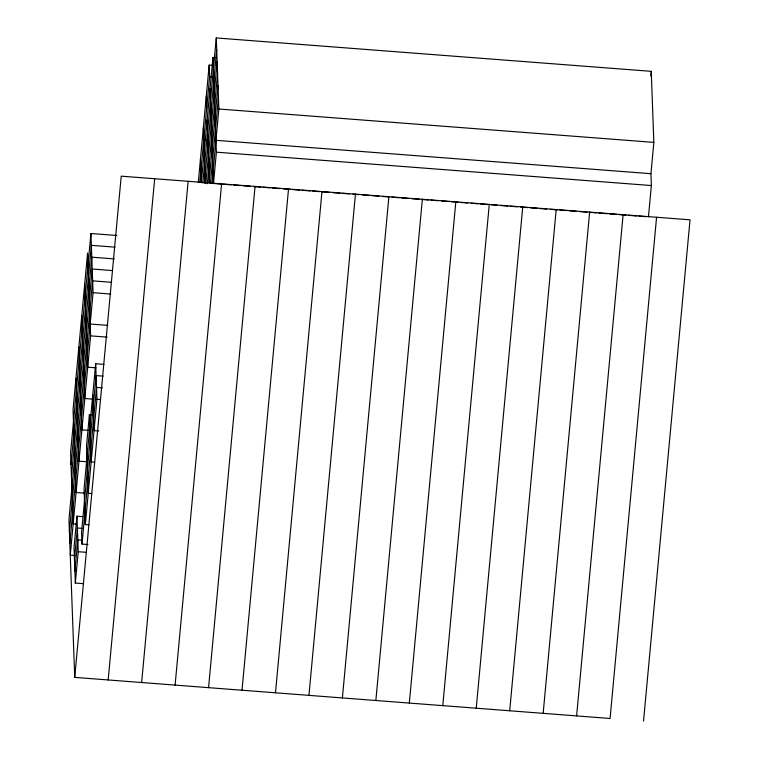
<?xml version="1.0" encoding="UTF-8"?>
<svg xmlns="http://www.w3.org/2000/svg" width="759" height="759" viewBox="0 0 759 759"><rect width="100%" height="100%" fill="white"/><g stroke="black" fill="none" stroke-linecap="round" stroke-linejoin="round"><path stroke-width="1.14" d="M116.924 235.489L90.919 233.497L70.578 452.781L73.168 523.833L76.716 524.099M71.014 464.622L91.355 245.337L114.989 247.149M71.441 476.462L91.782 257.178L114.22 258.895M69.401 531.471L92.645 280.858L111.545 282.31M69.828 543.311L93.082 292.699L90.919 233.497M84.344 493.141L76.08 492.506L73.054 409.613L87.589 252.984L90.606 335.867L70.264 555.161L74.989 555.522M82.845 516.642L76.944 516.186L74.031 547.514L75.331 583.035L83.604 583.671M74.467 559.355L77.371 528.027L82.095 528.387M74.894 571.195L77.807 539.867L82.522 540.228M91.792 414.746L89.429 414.556L86.526 445.884L88.253 493.255L91.792 493.521M75.331 583.035L78.234 551.708L76.944 516.186M103.936 364.386L95.672 363.751L84.05 489.052L85.34 524.583L88.888 524.849M87.911 544.516L82 544.061L96.535 387.432L102.437 387.887M85.34 524.583L96.962 399.272L95.672 363.751M656.573 217.254L610.075 718.479L74.724 677.389L121.222 176.164L690.035 219.825L643.537 721.05M108.176 679.96L154.675 178.735M141.639 682.531L188.137 181.297M198.298 182.264L209.171 65.084L212.719 65.35M199.807 182.502L209.598 76.925L209.171 65.084M215.3 57.618L212.937 57.437L201.315 182.739L200.452 159.058M202.824 182.985L216.277 37.95L651.25 71.337L653.841 142.379L650.937 173.707L651.364 185.547L648.461 216.875M204.332 183.223L216.704 49.79M205.841 183.46L217.14 61.631M207.349 183.697L217.567 73.471M208.962 182.777L218.004 85.312M210.471 183.014L218.431 97.152M211.979 183.251L218.867 109.002L216.277 37.95M220.575 184.039L213.488 183.488L216.391 152.17L212.937 57.437M175.101 685.102L221.6 183.868M208.564 687.663L255.052 186.439M242.017 690.235L288.515 189M275.479 692.806L321.977 191.572M308.941 695.367L355.44 194.143M342.394 697.938L388.893 196.714M375.857 700.51L422.355 199.275M409.319 703.071L455.817 201.847M442.772 705.642L489.27 204.418M476.235 708.213L522.733 206.979M509.697 710.775L556.195 209.55M543.159 713.346L589.648 212.122M576.612 715.917L623.111 214.683M650.824 75.976L651.25 71.337M209.598 76.925L211.97 77.105M218.867 109.002L653.841 142.379M215.964 140.32L650.937 173.707M203.792 139.571L206.154 139.76M216.391 152.17L651.364 185.547M222.947 184.219L231.22 184.854M233.582 185.035L240.669 185.576M243.041 185.756L250.128 186.306M253.677 186.581L260.764 187.122M263.126 187.302L270.223 187.843M272.585 188.033L279.682 188.574M283.221 188.849L290.317 189.389M292.68 189.57L299.777 190.111M302.139 190.3L310.412 190.936M312.774 191.116L319.871 191.657M322.233 191.837L329.321 192.388M332.869 192.653L339.956 193.203M342.328 193.384L349.415 193.924M352.963 194.2L358.874 194.655M362.423 194.921L369.51 195.471M371.872 195.651L378.969 196.192M382.508 196.467L388.418 196.923M391.967 197.188L399.063 197.738M401.426 197.919L408.513 198.46M412.061 198.735L419.158 199.275M421.52 199.456L428.607 200.006M430.97 200.186L438.066 200.727M441.615 201.002L448.702 201.543M451.064 201.723L458.161 202.273M460.523 202.454L467.62 202.995M471.159 203.27L478.255 203.81M480.618 203.991L487.714 204.541M491.253 204.816L497.164 205.262M500.712 205.537L507.799 206.078M510.171 206.268L517.259 206.809M520.807 207.084L527.894 207.624M530.266 207.805L537.353 208.345M539.715 208.535L546.812 209.076M550.36 209.351L557.448 209.892M559.81 210.072L566.907 210.613M569.269 210.803L576.356 211.344M579.904 211.619L587.001 212.159M589.364 212.34L596.451 212.89M598.813 213.07L607.096 213.706M609.458 213.886L616.545 214.427M618.908 214.607L626.004 215.158M628.367 215.338L636.64 215.973M639.002 216.154L646.099 216.695M112.294 270.555L92.219 269.018L68.965 519.63L74.724 677.389M93.082 292.699L110.795 294.065M90.179 324.027L107.892 325.383M90.606 335.867L107.142 337.138M95.966 367.83L87.702 367.195L84.676 284.302M103.186 376.132L96.099 375.591L81.574 532.22L82 544.061M96.962 399.272L100.511 399.547M93.063 399.158L84.79 398.522L81.773 315.63M98.784 430.96L94.059 430.6L92.769 395.078M88.974 430.391L81.887 429.85L78.87 346.958M94.704 462.203L91.156 461.927L89.429 414.556M87.247 461.814L78.983 461.178L75.957 378.286M78.234 551.708L86.498 552.343M210.034 88.765L213.488 183.488M206.268 96.402L206.695 108.252M207.131 120.093L209.418 182.843M203.355 127.73L205.385 183.384"/></g></svg>
